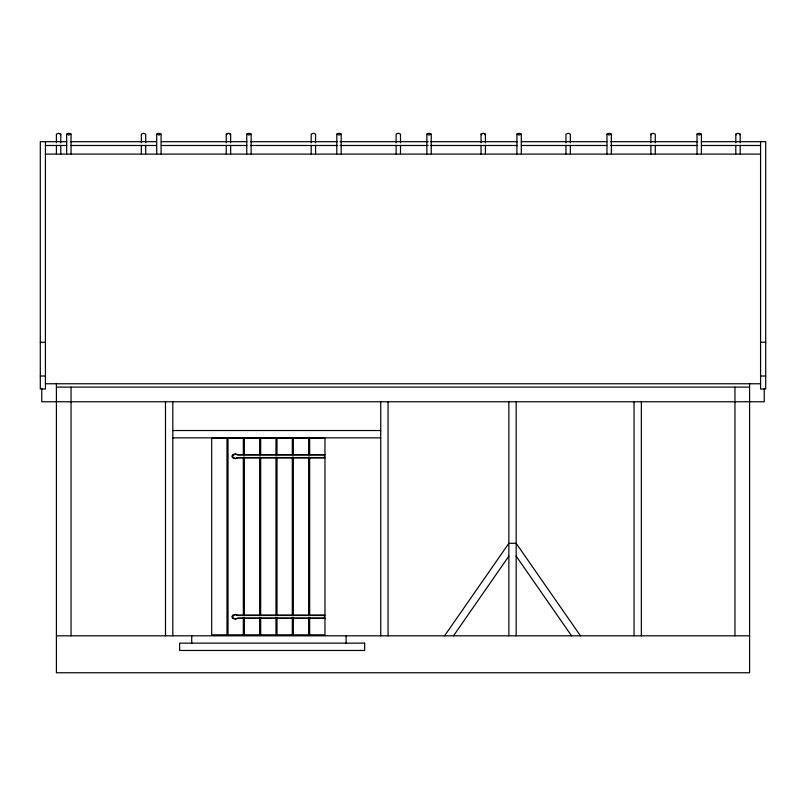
<?xml version="1.0" encoding="UTF-8"?>
<svg xmlns="http://www.w3.org/2000/svg" width="806" height="806" viewBox="0 0 806 806"><rect width="100%" height="100%" fill="white"/><g stroke="black" fill="none" stroke-linecap="round" stroke-linejoin="round"><path stroke-width="1.21" d="M56.41 142.823L56.41 134.149L58.606 133.242L60.803 134.149L60.803 142.823M60.803 134.149L60.158 134.783M66.656 153.986L66.656 134.149L68.853 133.242L71.049 134.149L71.049 153.986M71.049 134.149L68.853 135.045L66.656 134.149M141.332 142.823L141.332 134.149L143.528 133.242L145.725 134.149L145.725 142.823M156.707 153.986L156.707 134.149L158.903 133.242L161.099 134.149L161.099 153.986M161.099 134.149L158.903 135.045L156.707 134.149M226.254 142.823L226.254 134.149L228.451 133.242L230.647 134.149L230.647 142.823M230.647 134.149L230.002 134.783M246.757 153.986L246.757 134.149L248.953 133.242L251.15 134.149L251.15 153.986M251.15 134.149L248.953 135.045L246.757 134.149M311.187 142.823L311.187 134.149L313.383 133.242L315.579 134.149L315.579 142.823M336.807 153.986L336.807 134.149L339.004 133.242L341.2 134.149L341.2 153.986M341.2 134.149L339.004 135.045L336.807 134.149M396.109 142.823L396.109 134.149L398.305 133.242L400.501 134.149L400.501 142.823M426.858 153.986L426.858 134.149L429.054 133.242L431.25 134.149L431.25 153.986M431.25 134.149L429.054 135.045L426.858 134.149M481.031 142.823L481.031 134.149L483.227 133.242L485.424 134.149L485.424 142.823M485.424 134.149L484.779 134.783M516.908 153.986L516.908 134.149L519.104 133.242L521.301 134.149L521.301 153.986M521.301 134.149L519.104 135.045L516.908 134.149M565.963 142.823L565.963 134.149L568.159 133.242L570.356 134.149L570.356 142.823M606.958 153.986L606.958 134.149L609.155 133.242L611.351 134.149L611.351 153.986M611.351 134.149L609.155 135.045L606.958 134.149M650.885 142.823L650.885 134.149L653.082 133.242L655.278 134.149L655.278 142.823M697.009 153.986L697.009 134.149L699.205 133.242L701.401 134.149L701.401 153.986M701.401 134.149L699.205 135.045L697.009 134.149M735.807 142.823L735.807 134.149L738.004 133.242L740.2 134.149L740.2 142.823M740.2 134.149L739.555 134.783M444.569 635.813L508.858 543.325L516.172 543.325L580.461 635.813M453.486 635.813L508.858 556.15M66.827 141.675L40.3 141.675L40.3 389.036L45.428 389.036L45.428 141.675M70.606 141.675L156.223 141.675M161.26 141.675L246.878 141.675M250.656 141.675L337.533 141.675M340.051 141.675L428.177 141.675M430.696 141.675L517.573 141.675M521.351 141.675L606.968 141.675M610.747 141.675L697.623 141.675M701.401 141.675L765.7 141.675L765.7 389.036L760.572 389.036L760.572 141.675M45.428 145.493L66.827 145.493M70.606 145.493L156.223 145.493M161.26 145.493L246.878 145.493M250.656 145.493L337.533 145.493M340.051 145.493L428.177 145.493M430.696 145.493L517.573 145.493M521.351 145.493L606.968 145.493M610.747 145.493L697.623 145.493M701.401 145.493L760.572 145.493M45.428 154.107L760.572 154.107M40.3 342.248L45.428 342.248M760.572 342.248L765.7 342.248M40.3 376.019L45.428 376.019M760.572 376.019L765.7 376.019M45.428 383.767L760.572 383.767M56.41 387.112L749.59 387.112M172.816 430.535L380.734 430.535M172.816 437.86L380.734 437.86M324.969 454.614L237.891 454.614L235.402 453.869L232.884 454.554L231.836 456.267L232.884 457.979L235.402 458.664L237.891 457.919L324.969 457.919M324.969 615.109L237.891 615.109L235.402 614.363L232.884 615.049L231.836 616.761L232.884 618.474L235.402 619.159L237.891 618.414L324.969 618.414M56.41 635.813L749.59 635.813M736.452 134.783L735.807 134.149M651.53 134.783L650.885 134.149M481.676 134.783L481.031 134.149M226.899 134.783L226.254 134.149M516.172 556.15L571.545 635.813M764.239 388.341L764.239 401.761L41.761 401.761L41.761 388.341M749.59 383.455L749.59 672.758L56.41 672.758L56.41 383.455M740.2 145.302L740.2 153.986M735.807 145.302L735.807 153.986M734.951 387.112L734.951 635.813M655.278 145.302L655.278 153.986M650.885 145.302L650.885 153.986M641.364 401.761L641.364 635.813M634.05 401.761L634.05 635.813M570.356 145.302L570.356 153.986M565.963 145.302L565.963 153.986M516.172 401.761L516.172 635.813M508.858 401.761L508.858 635.813M485.424 145.302L485.424 153.986M481.031 145.302L481.031 153.986M400.501 145.302L400.501 153.986M396.109 145.302L396.109 153.986M388.059 401.761L388.059 635.813M380.734 401.761L380.734 635.813M346.117 635.813L346.117 643.138M315.579 145.302L315.579 153.986M311.187 145.302L311.187 153.986M309.675 438.343L309.675 454.614M309.675 457.123L309.675 614.807M309.675 617.305L309.675 634.826M308.638 438.343L308.638 454.614M308.638 457.123L308.638 614.807M308.638 617.305L308.638 634.826M293.344 438.343L293.344 454.614M293.344 457.123L293.344 614.807M293.344 617.305L293.344 634.826M292.306 438.343L292.306 454.614M292.306 457.123L292.306 614.807M292.306 617.305L292.306 634.826M277.012 438.343L277.012 454.614M277.012 457.123L277.012 614.807M277.012 617.305L277.012 634.826M275.974 438.343L275.974 454.614M275.974 457.123L275.974 614.807M275.974 617.305L275.974 634.826M260.681 438.343L260.681 454.614M260.681 457.123L260.681 614.807M260.681 617.305L260.681 634.826M259.653 438.343L259.653 454.614M259.653 457.123L259.653 614.807M259.653 617.305L259.653 634.826M244.359 438.343L244.359 454.614M244.359 457.123L244.359 614.807M244.359 617.305L244.359 634.826M243.321 438.343L243.321 454.614M243.321 457.123L243.321 614.807M243.321 617.305L243.321 634.826M230.647 145.302L230.647 153.986M228.027 438.343L228.027 634.826M226.99 438.343L226.99 634.826M226.254 145.302L226.254 153.986M191.737 635.813L191.737 643.138M172.816 401.761L172.816 635.813M165.492 401.761L165.492 635.813M145.725 145.302L145.725 153.986M141.332 145.302L141.332 153.986M71.049 387.112L71.049 635.813M60.803 145.302L60.803 153.986M56.41 145.302L56.41 153.986M232.612 455.481L233.266 457.717L235.392 458.302L237.72 457.556L324.435 457.556L324.435 454.977L237.72 454.977L235.392 454.241L232.612 455.481M232.612 615.975L233.266 618.212L235.392 618.786L237.72 618.051L324.435 618.051L324.435 615.472L237.72 615.472L235.392 614.736L232.612 615.975M324.969 438.343L211.696 438.343L211.696 634.826L324.969 634.826L324.969 438.343M364.644 643.138L179.637 643.138L179.637 650.462L364.644 650.462L364.644 643.138"/></g></svg>
